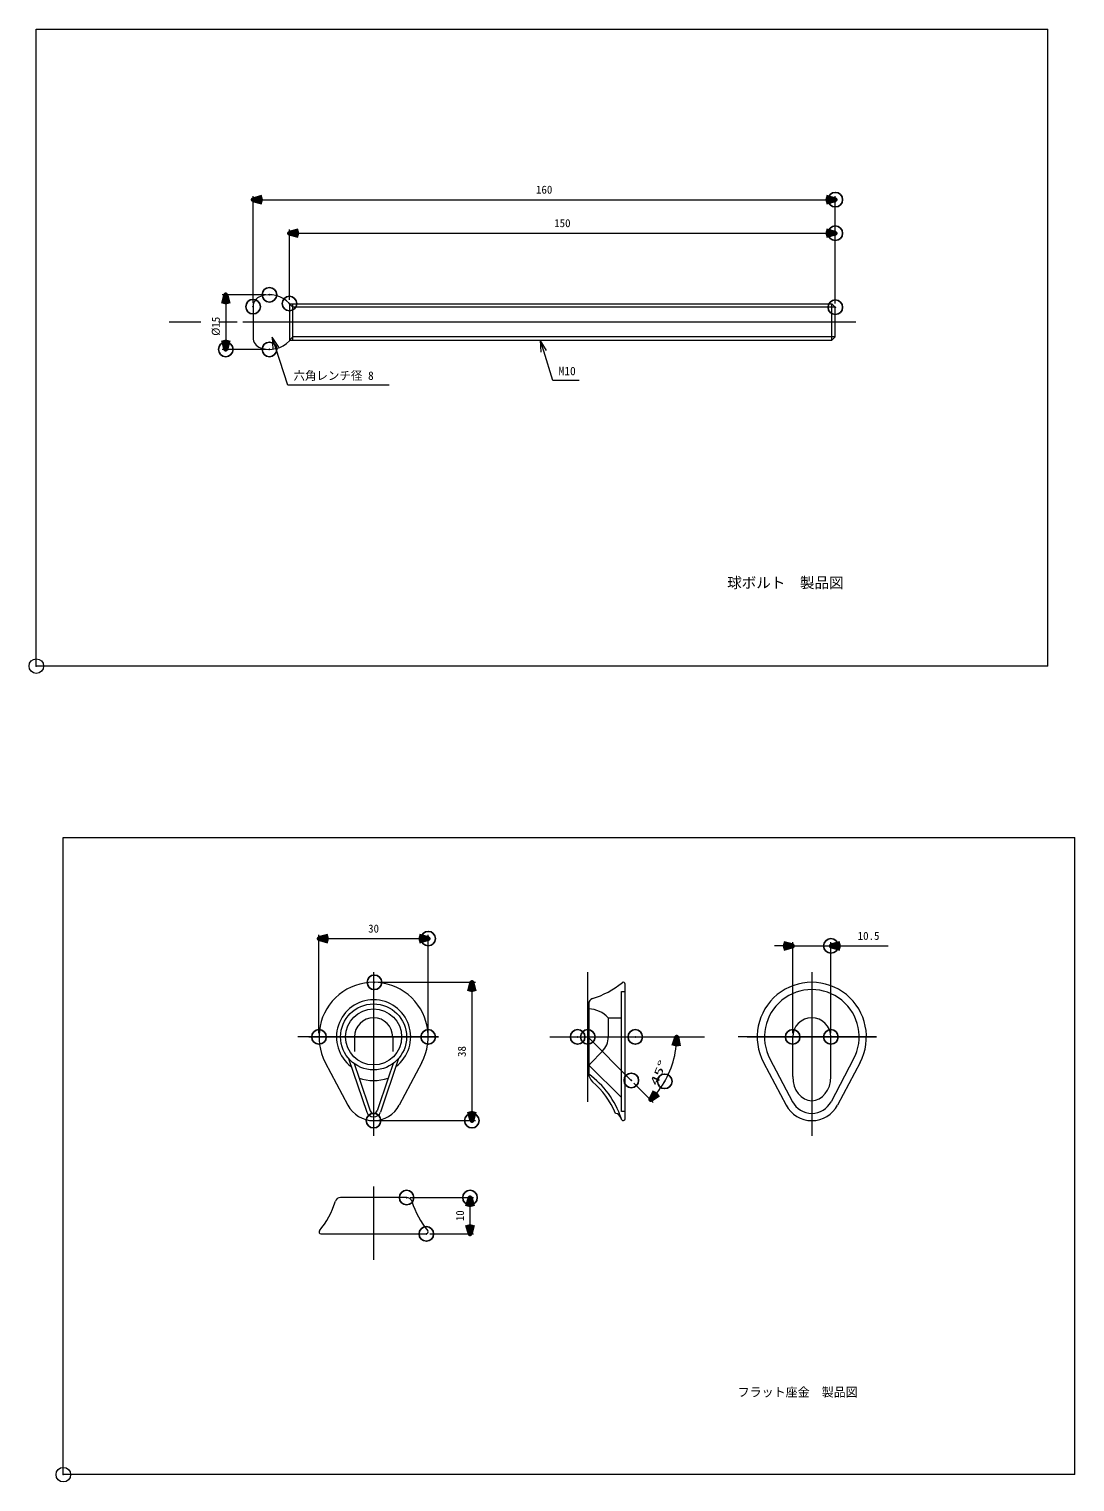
# Model space of a CAD drawing. Units: millimetres, scale not verified, with parts at other scales. Extents: x -31726 to 17675, y -6980 to 6925.
# Drawn here: x 11049 to 13923, y -867 to 3125 of the extents above; entities that cross this region are included whole.
import ezdxf
from ezdxf.enums import TextEntityAlignment as Align

# ---------------------------------------------------------------- set-up
doc = ezdxf.new("R2010")
doc.units = ezdxf.units.MM
doc.header["$LTSCALE"] = 50
doc.header["$PDMODE"] = 32
doc.header["$PDSIZE"] = 40
doc.linetypes.add('CHAIN2', pattern=[12, 9, -1, 1, -1])
for name, color, linetype, lineweight in [('0-0_通り芯', 7, 'Continuous', 18), ('0-7', 7, 'Continuous', 18), ('0-C', 5, 'CHAIN2', 18), ('1-F', 3, 'Continuous', 18)]:
    doc.layers.add(name, color=color, linetype=linetype, lineweight=lineweight)
doc.layers.add('0-B', color=7, linetype='Continuous')
doc.layers.add('1-3', color=7, linetype='Continuous')
doc.styles.add('ＭＳ ゴシック', font='')
doc.styles.get('ＭＳ ゴシック').set_extended_font_data('MS Gothic')

# ---------------------------------------------------------------- blocks, each defined once
blk = doc.blocks.new('_Open30(2)')
at = {"layer": '0-0_通り芯', "lineweight": 70}
blk.add_line((0, 0), (-100, 0), dxfattribs=at)
blk.add_lwpolyline([(-100, 26.8), (0, 0), (-100, -26.8)], dxfattribs=at)
blk = doc.blocks.new('D22')
at = {"layer": '0-7', "color": 4}
for p, q in [((15817.7, 12025.5), (16955.2, 12025.5)), ((15679.5, 10759.3), (16210.7, 10228.1))]:
    blk.add_line(p, q, dxfattribs=at)
blk.add_arc((14413.3, 12025.5), 2441.8, 320.86862, 354.13138, dxfattribs=at)
at = {"layer": '0-B'}
for p in [(14133.9, 12025.5), (14413.3, 12025.5), (15717.7, 12025.5), (15608.8, 10830), (16528, 10804.6)]:
    blk.add_point(p, dxfattribs=at)
at = {"layer": '0-7', "xscale": 2.5, "yscale": 2.5}
for p, rotation in [((16855.2, 12025.5), 87.06569), ((16140, 10298.8), 227.93431)]:
    blk.add_blockref('_Open30(2)', p, dxfattribs=dict(at, rotation=rotation))
at = {"layer": '0-7', "style": 'ＭＳ ゴシック', "width": 1.75}
blk.add_text('45°', height=219.9, rotation=67.5, dxfattribs=at).set_placement((16376, 10644.3), align=Align.BOTTOM_LEFT)
blk = doc.blocks.new('S16')
at = {"layer": '0-7'}
for points in [[(9698.7, 7714.5), (6910.9, 7714.5), (6579.9, 8732.5), (6482.6, 9032.1)], [(6660.2, 8758.6), (6482.6, 9032.1), (6499.7, 8706.4)]]:
    blk.add_lwpolyline(points, dxfattribs=at)
at = {"layer": '0-7', "style": 'ＭＳ ゴシック'}
blk.add_text('六角レンチ径 8', height=230.9, dxfattribs=at).set_placement((7068.4, 7793.2), align=Align.BOTTOM_LEFT)
blk = doc.blocks.new('S17')
at = {"layer": '0-7'}
for points in [[(14919.7, 7842.6), (14195, 7842.6), (13943.4, 8648.7), (13849.6, 8949.4)], [(14024, 8673.9), (13849.6, 8949.4), (13862.9, 8623.6)]]:
    blk.add_lwpolyline(points, dxfattribs=at)
at = {"layer": '0-7', "style": 'ＭＳ ゴシック'}
blk.add_text('M10', height=230.9, dxfattribs=at).set_placement((14352.5, 7921.4), align=Align.BOTTOM_LEFT)
blk = doc.blocks.new('_Open30(1)')
at = {"layer": '0-0_通り芯', "lineweight": 70}
blk.add_line((0, 0), (-100, 0), dxfattribs=at)
blk.add_lwpolyline([(-100, 26.8), (0, 0), (-100, -26.8)], dxfattribs=at)
blk = doc.blocks.new('D12')
at = {"layer": '0-7', "color": 4}
for p, q in [((6956.8, 10059.3), (6956.8, 11992.1)), ((21956.8, 9957.4), (21956.8, 11992.1)), ((7206.8, 11892.1), (21706.8, 11892.1))]:
    blk.add_line(p, q, dxfattribs=at)
at = {"layer": '1-3'}
for p in [(21956.8, 11892.1), (6956.8, 9959.3), (21956.8, 9857.4)]:
    blk.add_point(p, dxfattribs=at)
at = {"layer": '0-7', "xscale": 2.5, "yscale": 2.5, "rotation": 180}
blk.add_blockref('_Open30(1)', (6956.8, 11892.1), dxfattribs=at)
at = {"layer": '0-7', "xscale": 2.5, "yscale": 2.5}
blk.add_blockref('_Open30(1)', (21956.8, 11892.1), dxfattribs=at)
at = {"layer": '0-7', "style": 'ＭＳ ゴシック'}
blk.add_text('150', height=219.9, dxfattribs=at).set_placement((14231.8, 11992.1), align=Align.BOTTOM_LEFT)
blk = doc.blocks.new('D13')
at = {"layer": '0-7', "color": 4}
for p, q in [((5956.8, 9973.7), (5956.8, 12912.9)), ((6206.8, 12812.9), (21706.8, 12812.9)), ((21956.8, 9957.4), (21956.8, 12912.9))]:
    blk.add_line(p, q, dxfattribs=at)
at = {"layer": '1-3'}
for p in [(21956.8, 12812.9), (5956.8, 9873.7), (21956.8, 9857.4)]:
    blk.add_point(p, dxfattribs=at)
at = {"layer": '0-7', "xscale": 2.5, "yscale": 2.5, "rotation": 180}
blk.add_blockref('_Open30(1)', (5956.8, 12812.9), dxfattribs=at)
at = {"layer": '0-7', "xscale": 2.5, "yscale": 2.5}
blk.add_blockref('_Open30(1)', (21956.8, 12812.9), dxfattribs=at)
at = {"layer": '0-7', "style": 'ＭＳ ゴシック'}
blk.add_text('160', height=219.9, dxfattribs=at).set_placement((13731.8, 12912.9), align=Align.BOTTOM_LEFT)
blk = doc.blocks.new('D15')
at = {"layer": '0-7', "color": 4}
for p, q in [((6306.8, 10199.4), (5106.8, 10199.4)), ((5206.8, 9949.4), (5206.8, 8949.4)), ((6306.8, 8699.4), (5106.8, 8699.4))]:
    blk.add_line(p, q, dxfattribs=at)
at = {"layer": '1-3'}
for p in [(6406.8, 10199.4), (5206.8, 8699.4), (6406.8, 8699.4)]:
    blk.add_point(p, dxfattribs=at)
at = {"layer": '0-7', "xscale": 2.5, "yscale": 2.5}
for p, rotation in [((5206.8, 10199.4), 90), ((5206.8, 8699.4), 270)]:
    blk.add_blockref('_Open30(1)', p, dxfattribs=dict(at, rotation=rotation))
at = {"layer": '0-7', "style": 'ＭＳ ゴシック'}
blk.add_text('%%C15', height=219.9, rotation=90, dxfattribs=at).set_placement((5106.8, 9074.4), align=Align.BOTTOM_LEFT)
blk = doc.blocks.new('D18')
at = {"layer": '0-7', "color": 4}
for p, q in [((7026.2, 12125.5), (7026.2, 14825.5)), ((10026.2, 12125.5), (10026.2, 14825.5)), ((7276.2, 14725.5), (9776.2, 14725.5))]:
    blk.add_line(p, q, dxfattribs=at)
at = {"layer": '0-B'}
for p in [(10026.2, 14725.5), (7026.2, 12025.5), (10026.2, 12025.5)]:
    blk.add_point(p, dxfattribs=at)
at = {"layer": '0-7', "xscale": 2.5, "yscale": 2.5, "rotation": 180}
blk.add_blockref('_Open30(2)', (7026.2, 14725.5), dxfattribs=at)
at = {"layer": '0-7', "xscale": 2.5, "yscale": 2.5}
blk.add_blockref('_Open30(2)', (10026.2, 14725.5), dxfattribs=at)
at = {"layer": '0-7', "style": 'ＭＳ ゴシック'}
blk.add_text('30', height=219.9, dxfattribs=at).set_placement((8376.2, 14825.5), align=Align.BOTTOM_LEFT)
blk = doc.blocks.new('D19')
at = {"layer": '0-7', "color": 4}
for p, q in [((8648.4, 13525.3), (11326.2, 13525.3)), ((11226.2, 13275.3), (11226.2, 9975.5)), ((8626.2, 9725.5), (11326.2, 9725.5))]:
    blk.add_line(p, q, dxfattribs=at)
at = {"layer": '0-B'}
for p in [(8548.4, 13525.3), (8526.2, 9725.5), (11226.2, 9725.5)]:
    blk.add_point(p, dxfattribs=at)
at = {"layer": '0-7', "xscale": 2.5, "yscale": 2.5}
for p, rotation in [((11226.2, 13525.3), 90), ((11226.2, 9725.5), 270)]:
    blk.add_blockref('_Open30(2)', p, dxfattribs=dict(at, rotation=rotation))
at = {"layer": '0-7', "style": 'ＭＳ ゴシック'}
blk.add_text('38', height=219.9, rotation=90, dxfattribs=at).set_placement((11126.2, 11475.4), align=Align.BOTTOM_LEFT)
blk = doc.blocks.new('D20')
at = {"layer": '0-7', "color": 4}
for p, q in [((9534, 7613.2), (11276.2, 7613.2)), ((11176.2, 6863.2), (11176.2, 7363.2)), ((10076.2, 6613.2), (11276.2, 6613.2))]:
    blk.add_line(p, q, dxfattribs=at)
at = {"layer": '0-B'}
for p in [(9434, 7613.2), (11176.2, 7613.2), (9976.2, 6613.2)]:
    blk.add_point(p, dxfattribs=at)
at = {"layer": '0-7', "xscale": 2.5, "yscale": 2.5}
for p, rotation in [((11176.2, 7613.2), 90), ((11176.2, 6613.2), 270)]:
    blk.add_blockref('_Open30(2)', p, dxfattribs=dict(at, rotation=rotation))
at = {"layer": '0-7', "style": 'ＭＳ ゴシック'}
blk.add_text('10', height=219.9, rotation=90, dxfattribs=at).set_placement((11076.2, 6963.2), align=Align.BOTTOM_LEFT)
blk = doc.blocks.new('D21')
at = {"layer": '0-7', "color": 4}
for p, q in [((19793.8, 14525.5), (19543.8, 14525.5)), ((20043.8, 12125.5), (20043.8, 14625.5)), ((20043.8, 14525.5), (21093.8, 14525.5)), ((21093.8, 12125.5), (21093.8, 14625.5)), ((21343.8, 14525.5), (22665.3, 14525.5))]:
    blk.add_line(p, q, dxfattribs=at)
at = {"layer": '0-B'}
for p in [(21093.8, 14525.5), (20043.8, 12025.5), (21093.8, 12025.5)]:
    blk.add_point(p, dxfattribs=at)
at = {"layer": '0-7', "xscale": 2.5, "yscale": 2.5}
blk.add_blockref('_Open30(2)', (20043.8, 14525.5), dxfattribs=at)
at = {"layer": '0-7', "xscale": 2.5, "yscale": 2.5, "rotation": 180}
blk.add_blockref('_Open30(2)', (21093.8, 14525.5), dxfattribs=at)
at = {"layer": '0-7', "style": 'ＭＳ ゴシック'}
blk.add_text('10.5', height=219.9, dxfattribs=at).set_placement((21829.6, 14625.5), align=Align.BOTTOM_LEFT)

msp = doc.modelspace()

# ---------------------------------------------------------------- linework, layer by layer
at = {"layer": '0-C'}
for p, q in [((13320.78, 2319.47), (11434.21, 2319.47)), ((11995.85, 533.8), (11995.85, 61.44)), ((13200.11, 533.8), (13200.11, 46.68)), ((12173.79, 355.86), (11787.91, 355.86)), ((12505.99, 355.86), (12904.88, 355.86)), ((13378.05, 355.86), (12997.75, 355.86)), ((11995.85, -54.93), (11995.85, -256.6))]:
    msp.add_line(p, q, dxfattribs=at)
at = {"layer": '1-F', "color": 7}
for p, q in [((11069.06, 3124.53), (13849.06, 3124.53)), ((13849.06, 1374.53), (13849.06, 3124.53)), ((13849.06, 1374.53), (13849.06, 3124.29)), ((11664.73, 2361.9), (11664.73, 2277.05)), ((11764.73, 2370.46), (11764.73, 2268.48)), ((11764.73, 2369.47), (11773.93, 2369.47)), ((11773.93, 2369.47), (13255.53, 2369.47)), ((11773.93, 2269.47), (11773.93, 2369.47)), ((13255.53, 2369.47), (13264.73, 2360.27)), ((13255.53, 2269.47), (13255.53, 2369.47)), ((13264.73, 2278.67), (13264.73, 2360.27)), ((13255.53, 2269.47), (13264.73, 2278.67)), ((11764.73, 2269.47), (11773.93, 2269.47)), ((11773.93, 2269.47), (13255.53, 2269.47)), ((11143.23, 903.31), (13923.23, 903.31)), ((13923.23, -846.69), (13923.23, 903.31)), ((13923.23, -846.69), (13923.23, 903.07)), ((12687.06, 130.86), (12687.06, 500.86)), ((12587.06, 446.64), (12587.06, 255.46)), ((11943.35, 355.86), (11943.35, 316.03)), ((12048.35, 355.86), (12048.35, 316.03)), ((13147.61, 246.66), (13147.61, 355.86)), ((13252.61, 246.66), (13252.61, 355.86)), ((11863.19, 285.86), (11925.1, 168.53)), ((12128.52, 285.86), (12066.61, 168.53)), ((13067.45, 285.86), (13129.36, 168.53)), ((13085.13, 295.19), (13147.04, 177.86)), ((13315.09, 295.19), (13253.18, 177.86)), ((13332.78, 285.86), (13270.86, 168.53)), ((11955.85, 242.72), (11986.38, 152.65)), ((12035.85, 242.72), (12005.32, 152.65)), ((12086.63, -85.37), (11905.07, -85.37)), ((11850.85, -185.37), (12140.85, -185.37))]:
    msp.add_line(p, q, dxfattribs=at)
at = {"layer": '1-F'}
for p, q in [((11773.93, 2360.27), (11764.73, 2369.47)), ((13264.73, 2360.27), (11773.93, 2360.27)), ((11773.93, 2278.67), (11764.73, 2269.47)), ((13264.73, 2278.67), (11773.93, 2278.67)), ((11927, 296.7), (11976.91, 149.44)), ((11942.37, 282.51), (11955.85, 242.72)), ((12064.7, 296.7), (12014.79, 149.44)), ((12049.34, 282.51), (12035.85, 242.72))]:
    msp.add_line(p, q, dxfattribs=at)
at = {"layer": '1-F', "color": 4}
for p, q in [((13320.78, 2319.47), (11636.79, 2319.47)), ((11995.85, 533.8), (11995.85, 97.92)), ((12584.56, 177.92), (12584.56, 533.8)), ((13200.11, 533.8), (13200.11, 97.92)), ((11817.91, 355.86), (12173.79, 355.86)), ((12480.09, 355.86), (12715, 355.86)), ((12584.56, 355.86), (12704.1, 236.32)), ((13022.17, 355.86), (13378.05, 355.86)), ((11995.85, -54.93), (11995.85, -213.31))]:
    msp.add_line(p, q, dxfattribs=at)
at = {"layer": '1-F', "color": 6}
for p, q in [((12640.89, 408.36), (12677.06, 408.36)), ((12640.89, 408.36), (12640.89, 355.86)), ((12624.39, 316.03), (12591.6, 283.24)), ((12677.06, 189.11), (12588.48, 277.69)), ((12687.06, 150.86), (12677.06, 150.86))]:
    msp.add_line(p, q, dxfattribs=at)
at = {"layer": '1-F', "color": 7}
for points in [[(13849.06, 1374.53), (11069.06, 1374.53), (11069.06, 3124.53)], [(13923.23, -846.69), (11143.23, -846.69), (11143.23, 903.31)]]:
    msp.add_lwpolyline(points, dxfattribs=at)
at = {"layer": '1-F', "color": 6}
msp.add_lwpolyline([(12677.06, 150.86), (12677.06, 480.86), (12687.06, 480.86)], dxfattribs=at)
at = {"layer": '1-F'}
msp.add_circle((11995.85, 355.86), 90.78, dxfattribs=at)
at = {"layer": '1-F', "color": 7}
msp.add_circle((11995.85, 355.86), 77, dxfattribs=at)
for centre, radius, start, end in [((11694.73, 2361.9), 30, 109.47122, 180), ((11709.73, 2319.47), 75, 42.83343, 109.47122), ((11694.73, 2277.05), 30, 180, 250.52878), ((11709.73, 2319.47), 75, 250.52878, 317.16657), ((11995.85, 355.86), 150, 332.18186, 207.81814), ((12521.77, 699.18), 250, 287.63648, 308.94571), ((12682.06, 500.86), 5, 0, 128.94571), ((13200.11, 355.86), 150, 332.18186, 207.81814), ((13200.11, 355.86), 130, 332.18186, 207.81814), ((11995.85, 355.86), 102, 306.91505, 233.08495), ((12602.06, 446.64), 15, 107.63648, 180), ((11995.85, 355.86), 52.5, 0, 180), ((13200.11, 355.86), 52.5, 0, 180), ((11995.85, 355.86), 120, 250.52878, 289.47122), ((12617.06, 255.46), 30, 180, 228.89656), ((12439.55, 52.01), 250, 18.78344, 53.82932), ((12439.55, 52.01), 240, 23.0083, 48.89656), ((11995.85, 205.86), 80, 207.81814, 332.18186), ((13200.11, 205.86), 80, 207.81814, 332.18186), ((13200.11, 205.86), 60, 207.81814, 332.18186), ((11995.85, 155.86), 10, 198.72352, 341.27648), ((12657.31, 126.07), 20, 18.78344, 80.91835), ((12439.55, 52.01), 250, 18.01156, 18.78344), ((12682.06, 130.86), 5, 198.01156, 0), ((11652.53, -20.08), 250, 321.05429, 342.36352), ((11905.07, -100.37), 15, 90, 162.36352), ((12086.63, -100.37), 15, 17.63648, 90), ((12339.17, -20.08), 250, 197.63648, 218.94571), ((11850.85, -180.37), 5, 141.05429, 270), ((12140.85, -180.37), 5, 270, 38.94571)]:
    msp.add_arc(centre, radius, start, end, dxfattribs=at)
at = {"layer": '1-F', "color": 6}
for centre, radius, start, end in [((12584.56, 355.86), 77, 42.98589, 88.13942), ((12584.55, 355.86), 56.33, 315.00209, 359.99791), ((12604.4, 272.39), 16.78, 139.69713, 161.57203), ((12592.06, 274.2), 5, 135.72863, 180)]:
    msp.add_arc(centre, radius, start, end, dxfattribs=at)
at = {"layer": '1-F'}
msp.add_arc((11995.85, 155.86), 20, 198.72352, 341.27648, dxfattribs=at)
at = {"layer": '1-F', "color": 7}
msp.add_ellipse((13200.11, 246.66), major_axis=(0, -66.06), ratio=0.794769, start_param=4.712389, end_param=7.8539816, dxfattribs=at)
for p in [(11069.06, 1374.53), (11143.23, -846.69)]:
    msp.add_point(p, dxfattribs=at)

# ---------------------------------------------------------------- block references
at = {"layer": '1-F', "xscale": 0.1, "yscale": 0.1}
for name, p in [('D13', (11069.06, 1374.53)), ('D12', (11069.06, 1374.53)), ('D15', (11069.06, 1374.53)), ('S16', (11069.06, 1374.53)), ('S17', (11069.06, 1374.53)), ('D18', (11143.23, -846.69)), ('D21', (11143.23, -846.69)), ('D19', (11143.23, -846.69)), ('D22', (11143.23, -846.69)), ('D20', (11143.23, -846.69))]:
    msp.add_blockref(name, p, dxfattribs=at)

# ---------------------------------------------------------------- texts
at = {"layer": '1-F', "color": 7, "style": 'ＭＳ ゴシック'}
for s, height, p in [('球ボルト\u3000製品図', 29.33, (12967.51, 1580.08)), ('フラット座金\u3000製品図', 24.19, (12996.22, -639.51))]:
    msp.add_text(s, height=height, dxfattribs=at).set_placement(p, align=Align.BOTTOM_LEFT)

doc.saveas('drawing.dxf')
